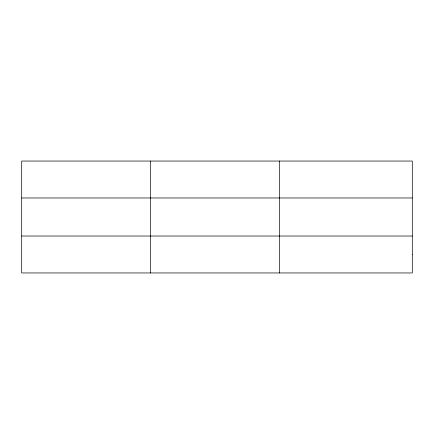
<?xml version="1.0" encoding="UTF-8"?>
<svg xmlns="http://www.w3.org/2000/svg" width="434" height="434" viewBox="0 0 434 434"><rect width="100%" height="100%" fill="white"/><g stroke="black" fill="none" stroke-linecap="round" stroke-linejoin="round"><path stroke-width="0.65" d="M150.598 272.953L150.598 161.047M279.496 272.953L279.496 161.047M21.7 197.975L412.3 197.975M21.7 236.025L412.3 236.025M412.3 254.487L412.3 272.953L21.7 272.953L21.7 161.047L412.3 161.047L412.3 254.487"/></g></svg>
